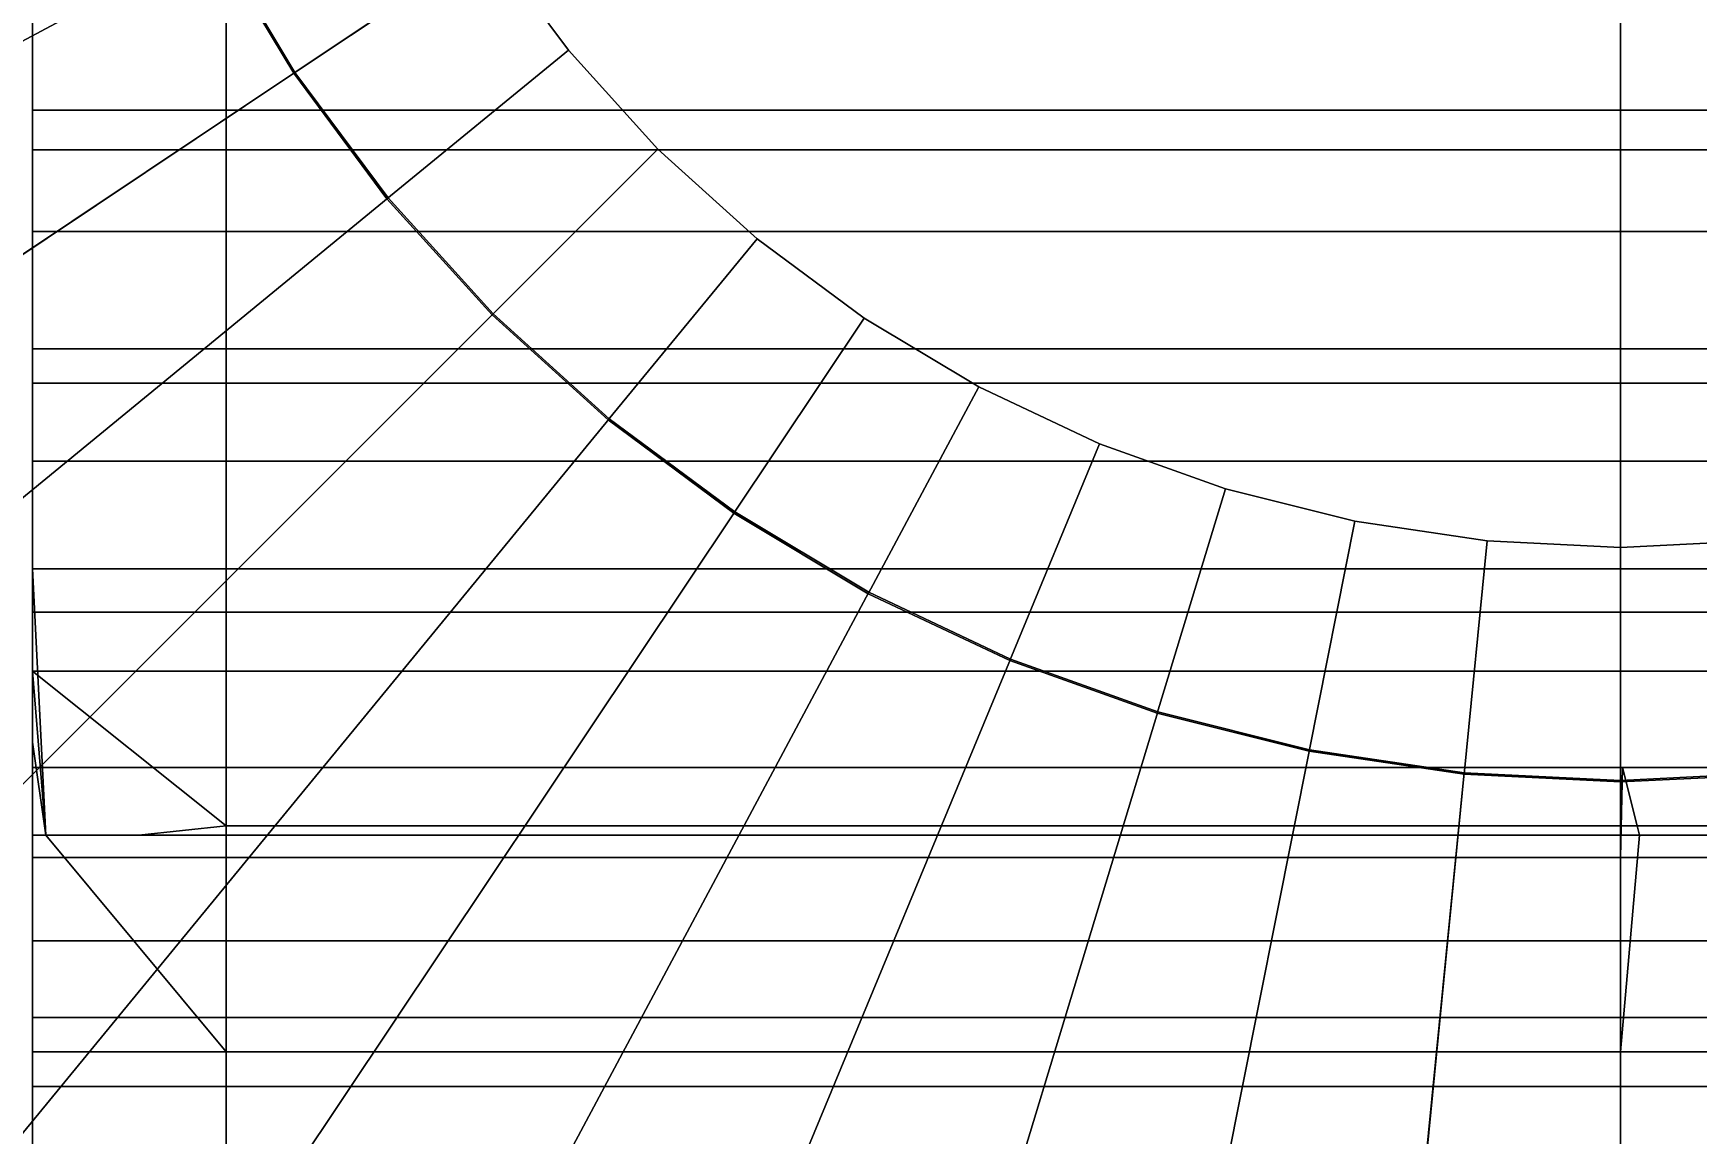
# Model space of a CAD drawing. Header units: millimetres. Extents: x -50 to 55, y -28 to 25.
# Drawn here: x -10.25 to 0.49, y -12.57 to -5.46 of the extents above; entities that cross this region are included whole.
import ezdxf

# ---------------------------------------------------------------- set-up
doc = ezdxf.new("R2010")
doc.units = ezdxf.units.MM
for name, color, linetype in [('BASE', 7, 'Continuous'), ('CIRCOLO_LU', 7, 'Continuous'), ('CIRCOLOINT', 7, 'Continuous')]:
    doc.layers.add(name, color=color, linetype=linetype)
doc.styles.add('Annotative', font='arial.ttf')

msp = doc.modelspace()

# ---------------------------------------------------------------- linework, layer by layer
at = {"layer": 'BASE', "lineweight": 5}
for points, invisible_edges in [([(-23.924, -7.257, -14.002), (-9.847, -2.987, -14.002), (-24.52, -4.877, -14.002)], 2), ([(-9.506, -3.938, -14.002), (-9.847, -2.987, -14.002), (-23.924, -7.257, -14.002)], 12), ([(-23.097, -9.567, -14.002), (-9.506, -3.938, -14.002), (-23.924, -7.257, -14.002)], 2), ([(-9.506, -3.938, -14.002), (-23.097, -9.567, -14.002), (-15.561, -8.318, -14.002)], 12), ([(-9.506, -3.938, -35), (-16.163, -6.695, -35), (-16.742, -5.079, -35)], 12), ([(-16.163, -6.695, -35), (-9.506, -3.938, -35), (-9.075, -4.851, -35)], 12), ([(-9.506, -3.938, -14.002), (-15.561, -8.318, -14.002), (-9.075, -4.851, -14.002)], 1), ([(-9.075, -4.851, -35), (-15.429, -8.247, -35), (-16.163, -6.695, -35)], 12), ([(-8.556, -5.717, -14.002), (-9.075, -4.851, -14.002), (-15.561, -8.318, -14.002)], 12), ([(-15.429, -8.247, -35), (-9.075, -4.851, -35), (-8.556, -5.717, -35)], 12), ([(-8.556, -5.717, -14.002), (-8.556, -5.717, -30), (-9.075, -4.851, -14.002)], 2), ([(-8.556, -5.717, -30), (-9.075, -4.851, -30), (-9.075, -4.851, -14.002)], 12), ([(-8.556, -5.717, -35), (-9.075, -4.851, -35), (-9.075, -4.851, -32)], 12), ([(-8.556, -5.717, -35), (-9.075, -4.851, -32), (-8.556, -5.717, -32)], 1), ([(-8.556, -5.717, -30), (-8.556, -5.717, -32), (-9.075, -4.851, -30)], 2), ([(-8.556, -5.717, -32), (-9.075, -4.851, -32), (-9.075, -4.851, -30)], 12), ([(-15.561, -8.318, -14.002), (-14.671, -9.803, -14.002), (-8.556, -5.717, -14.002)], 12), ([(-8.556, -5.717, -35), (-14.547, -9.72, -35), (-15.429, -8.247, -35)], 12), ([(-7.954, -6.528, -14.002), (-8.556, -5.717, -14.002), (-14.671, -9.803, -14.002)], 12), ([(-14.547, -9.72, -35), (-8.556, -5.717, -35), (-7.954, -6.528, -35)], 12), ([(-7.954, -6.528, -14.002), (-7.954, -6.528, -30), (-8.556, -5.717, -14.002)], 2), ([(-7.954, -6.528, -30), (-8.556, -5.717, -30), (-8.556, -5.717, -14.002)], 12), ([(-7.954, -6.528, -35), (-8.556, -5.717, -35), (-8.556, -5.717, -32)], 12), ([(-7.954, -6.528, -35), (-8.556, -5.717, -32), (-7.954, -6.528, -32)], 1), ([(-7.954, -6.528, -30), (-7.954, -6.528, -32), (-8.556, -5.717, -30)], 2), ([(-7.954, -6.528, -32), (-8.556, -5.717, -32), (-8.556, -5.717, -30)], 12), ([(-14.671, -9.803, -14.002), (-13.64, -11.194, -14.002), (-7.954, -6.528, -14.002)], 12), ([(-7.954, -6.528, -35), (-13.524, -11.099, -35), (-14.547, -9.72, -35)], 12), ([(-7.276, -7.276, -14.002), (-7.954, -6.528, -14.002), (-13.64, -11.194, -14.002)], 12), ([(-13.524, -11.099, -35), (-7.954, -6.528, -35), (-7.276, -7.276, -35)], 12), ([(-7.276, -7.276, -14.002), (-7.276, -7.276, -30), (-7.954, -6.528, -14.002)], 2), ([(-7.276, -7.276, -30), (-7.954, -6.528, -30), (-7.954, -6.528, -14.002)], 12), ([(-7.276, -7.276, -35), (-7.954, -6.528, -35), (-7.954, -6.528, -32)], 12), ([(-7.276, -7.276, -35), (-7.954, -6.528, -32), (-7.276, -7.276, -32)], 1), ([(-7.276, -7.276, -30), (-7.276, -7.276, -32), (-7.954, -6.528, -30)], 2), ([(-7.276, -7.276, -32), (-7.954, -6.528, -32), (-7.954, -6.528, -30)], 12), ([(-13.64, -11.194, -14.002), (-12.477, -12.477, -14.002), (-7.276, -7.276, -14.002)], 12), ([(-7.276, -7.276, -35), (-12.371, -12.371, -35), (-13.524, -11.099, -35)], 12), ([(-6.528, -7.954, -14.002), (-7.276, -7.276, -14.002), (-12.477, -12.477, -14.002)], 12), ([(-12.371, -12.371, -35), (-7.276, -7.276, -35), (-6.528, -7.954, -35)], 12), ([(-6.528, -7.954, -14.002), (-6.528, -7.954, -30), (-7.276, -7.276, -14.002)], 2), ([(-6.528, -7.954, -30), (-7.276, -7.276, -30), (-7.276, -7.276, -14.002)], 12), ([(-6.528, -7.954, -35), (-7.276, -7.276, -35), (-7.276, -7.276, -32)], 12), ([(-6.528, -7.954, -35), (-7.276, -7.276, -32), (-6.528, -7.954, -32)], 1), ([(-6.528, -7.954, -30), (-6.528, -7.954, -32), (-7.276, -7.276, -30)], 2), ([(-6.528, -7.954, -32), (-7.276, -7.276, -32), (-7.276, -7.276, -30)], 12), ([(-12.477, -12.477, -14.002), (-11.194, -13.64, -14.002), (-6.528, -7.954, -14.002)], 12), ([(-6.528, -7.954, -35), (-11.099, -13.524, -35), (-12.371, -12.371, -35)], 12), ([(-6.528, -7.954, -14.002), (-11.194, -13.64, -14.002), (-9.803, -14.671, -14.002)], 12), ([(-11.099, -13.524, -35), (-6.528, -7.954, -35), (-5.717, -8.556, -35)], 12), ([(-6.528, -7.954, -14.002), (-9.803, -14.671, -14.002), (-5.717, -8.556, -14.002)], 1), ([(-5.717, -8.556, -14.002), (-5.717, -8.556, -30), (-6.528, -7.954, -14.002)], 2), ([(-5.717, -8.556, -30), (-6.528, -7.954, -30), (-6.528, -7.954, -14.002)], 12), ([(-5.717, -8.556, -35), (-6.528, -7.954, -35), (-6.528, -7.954, -32)], 12), ([(-5.717, -8.556, -35), (-6.528, -7.954, -32), (-5.717, -8.556, -32)], 1), ([(-5.717, -8.556, -30), (-5.717, -8.556, -32), (-6.528, -7.954, -30)], 2), ([(-5.717, -8.556, -32), (-6.528, -7.954, -32), (-6.528, -7.954, -30)], 12), ([(-5.717, -8.556, -35), (-9.72, -14.547, -35), (-11.099, -13.524, -35)], 12), ([(-5.717, -8.556, -14.002), (-9.803, -14.671, -14.002), (-8.318, -15.561, -14.002)], 12), ([(-9.72, -14.547, -35), (-5.717, -8.556, -35), (-4.851, -9.075, -35)], 12), ([(-5.717, -8.556, -14.002), (-8.318, -15.561, -14.002), (-4.851, -9.075, -14.002)], 1), ([(-4.851, -9.075, -14.002), (-4.851, -9.075, -30), (-5.717, -8.556, -14.002)], 2), ([(-4.851, -9.075, -30), (-5.717, -8.556, -30), (-5.717, -8.556, -14.002)], 12), ([(-4.851, -9.075, -35), (-5.717, -8.556, -35), (-5.717, -8.556, -32)], 12), ([(-4.851, -9.075, -35), (-5.717, -8.556, -32), (-4.851, -9.075, -32)], 1), ([(-4.851, -9.075, -30), (-4.851, -9.075, -32), (-5.717, -8.556, -30)], 2), ([(-4.851, -9.075, -32), (-5.717, -8.556, -32), (-5.717, -8.556, -30)], 12), ([(-4.851, -9.075, -35), (-8.247, -15.429, -35), (-9.72, -14.547, -35)], 12), ([(-4.851, -9.075, -14.002), (-8.318, -15.561, -14.002), (-6.752, -16.302, -14.002)], 12), ([(-8.247, -15.429, -35), (-4.851, -9.075, -35), (-3.938, -9.506, -35)], 12), ([(-4.851, -9.075, -14.002), (-6.752, -16.302, -14.002), (-3.938, -9.506, -14.002)], 1), ([(-3.938, -9.506, -14.002), (-3.938, -9.506, -30), (-4.851, -9.075, -14.002)], 2), ([(-3.938, -9.506, -30), (-4.851, -9.075, -30), (-4.851, -9.075, -14.002)], 12), ([(-3.938, -9.506, -35), (-4.851, -9.075, -35), (-4.851, -9.075, -32)], 12), ([(-3.938, -9.506, -35), (-4.851, -9.075, -32), (-3.938, -9.506, -32)], 1), ([(-3.938, -9.506, -30), (-3.938, -9.506, -32), (-4.851, -9.075, -30)], 2), ([(-3.938, -9.506, -32), (-4.851, -9.075, -32), (-4.851, -9.075, -30)], 12), ([(-3.938, -9.506, -35), (-6.695, -16.163, -35), (-8.247, -15.429, -35)], 12), ([(-3.938, -9.506, -14.002), (-6.752, -16.302, -14.002), (-5.122, -16.885, -14.002)], 12), ([(-6.695, -16.163, -35), (-3.938, -9.506, -35), (-2.987, -9.847, -35)], 12), ([(-3.938, -9.506, -14.002), (-5.122, -16.885, -14.002), (-2.987, -9.847, -14.002)], 1), ([(-2.987, -9.847, -14.002), (-2.987, -9.847, -30), (-3.938, -9.506, -14.002)], 2), ([(-2.987, -9.847, -30), (-3.938, -9.506, -30), (-3.938, -9.506, -14.002)], 12), ([(-2.987, -9.847, -35), (-3.938, -9.506, -35), (-3.938, -9.506, -32)], 12), ([(-2.987, -9.847, -35), (-3.938, -9.506, -32), (-2.987, -9.847, -32)], 1), ([(-2.987, -9.847, -30), (-2.987, -9.847, -32), (-3.938, -9.506, -30)], 2), ([(-2.987, -9.847, -32), (-3.938, -9.506, -32), (-3.938, -9.506, -30)], 12), ([(-2.987, -9.847, -35), (-5.079, -16.742, -35), (-6.695, -16.163, -35)], 12), ([(-2.987, -9.847, -14.002), (-5.122, -16.885, -14.002), (-3.442, -17.306, -14.002)], 12), ([(-5.079, -16.742, -35), (-2.987, -9.847, -35), (-2.007, -10.092, -35)], 12), ([(-2.987, -9.847, -14.002), (-3.442, -17.306, -14.002), (-2.007, -10.092, -14.002)], 1), ([(-2.007, -10.092, -14.002), (-2.007, -10.092, -30), (-2.987, -9.847, -14.002)], 2), ([(-2.007, -10.092, -30), (-2.987, -9.847, -30), (-2.987, -9.847, -14.002)], 12), ([(-2.007, -10.092, -35), (-2.987, -9.847, -35), (-2.987, -9.847, -32)], 12), ([(-2.007, -10.092, -35), (-2.987, -9.847, -32), (-2.007, -10.092, -32)], 1), ([(-2.007, -10.092, -30), (-2.007, -10.092, -32), (-2.987, -9.847, -30)], 2), ([(-2.007, -10.092, -32), (-2.987, -9.847, -32), (-2.987, -9.847, -30)], 12), ([(-2.007, -10.092, -35), (-3.413, -17.159, -35), (-5.079, -16.742, -35)], 12), ([(-2.007, -10.092, -14.002), (-3.442, -17.306, -14.002), (-1.729, -17.56, -14.002)], 12), ([(-3.413, -17.159, -35), (-2.007, -10.092, -35), (-1.009, -10.24, -35)], 12), ([(-1.009, -10.24, -14.002), (-1.009, -10.24, -30), (-2.007, -10.092, -14.002)], 2), ([(-1.009, -10.24, -30), (-2.007, -10.092, -30), (-2.007, -10.092, -14.002)], 12), ([(-1.009, -10.24, -35), (-2.007, -10.092, -35), (-2.007, -10.092, -32)], 12), ([(-1.009, -10.24, -35), (-2.007, -10.092, -32), (-1.009, -10.24, -32)], 1), ([(-1.009, -10.24, -30), (-1.009, -10.24, -32), (-2.007, -10.092, -30)], 2), ([(-1.009, -10.24, -32), (-2.007, -10.092, -32), (-2.007, -10.092, -30)], 12), ([(-2.007, -10.092, -14.002), (-1.729, -17.56, -14.002), (-1.009, -10.24, -14.002)], 1), ([(-1.009, -10.24, -35), (-1.715, -17.411, -35), (-3.413, -17.159, -35)], 12), ([(-1.009, -10.24, -14.002), (-1.729, -17.56, -14.002), (0, -17.645, -14.002)], 12), ([(-1.715, -17.411, -35), (-1.009, -10.24, -35), (0, -10.29, -35)], 12), ([(0, -10.29, -35), (0, -17.495, -35), (-1.715, -17.411, -35)], 12), ([(0, -10.29, -14.002), (0, -10.29, -30), (-1.009, -10.24, -14.002)], 2), ([(0, -10.29, -30), (-1.009, -10.24, -30), (-1.009, -10.24, -14.002)], 12), ([(0, -10.29, -35), (-1.009, -10.24, -35), (-1.009, -10.24, -32)], 12), ([(0, -10.29, -35), (-1.009, -10.24, -32), (0, -10.29, -32)], 1), ([(0, -10.29, -30), (0, -10.29, -32), (-1.009, -10.24, -30)], 2), ([(0, -10.29, -32), (-1.009, -10.24, -32), (-1.009, -10.24, -30)], 12), ([(-1.009, -10.24, -14.002), (0, -17.645, -14.002), (0, -10.29, -14.002)], 1), ([(1.009, -10.24, -14.002), (1.009, -10.24, -30), (0, -10.29, -14.002)], 2), ([(1.009, -10.24, -30), (0, -10.29, -30), (0, -10.29, -14.002)], 12), ([(1.009, -10.24, -35), (0, -10.29, -35), (0, -10.29, -32)], 12), ([(1.009, -10.24, -35), (0, -10.29, -32), (1.009, -10.24, -32)], 1), ([(0, -10.29, -35), (1.009, -10.24, -35), (1.715, -17.411, -35)], 12), ([(1.009, -10.24, -30), (1.009, -10.24, -32), (0, -10.29, -30)], 2), ([(1.009, -10.24, -32), (0, -10.29, -32), (0, -10.29, -30)], 12), ([(0, -17.645, -14.002), (1.729, -17.56, -14.002), (1.009, -10.24, -14.002)], 12), ([(1.009, -10.24, -14.002), (0, -10.29, -14.002), (0, -17.645, -14.002)], 12), ([(1.715, -17.411, -35), (0, -17.495, -35), (0, -10.29, -35)], 12)]:
    msp.add_3dface(points, dxfattribs=dict(at, invisible_edges=invisible_edges))
at = {"layer": 'CIRCOLO_LU', "lineweight": 5}
for points, invisible_edges in [([(-9, -4.685, 24.557), (-10.25, -4.685, 24.557), (-9, -6.217, 24.215)], 2), ([(-10.25, -4.685, 24.557), (-10.25, -6.217, 24.215), (-9, -6.217, 24.215)], 12), ([(0, -6.217, 24.215), (0, -4.685, 24.557), (-9, -4.685, 24.557)], 12), ([(-9, -4.685, 24.557), (-9, -6.217, 24.215), (0, -6.217, 24.215)], 12), ([(9, -4.685, 24.557), (0, -4.685, 24.557), (9, -6.217, 24.215)], 2), ([(0, -4.685, 24.557), (0, -6.217, 24.215), (9, -6.217, 24.215)], 12), ([(-9, -5.961, 12.668), (-10.25, -5.961, 12.668), (-9, -5.154, 13.017)], 2), ([(-10.25, -5.961, 12.668), (-10.25, -5.154, 13.017), (-9, -5.154, 13.017)], 12), ([(0, -5.154, 13.017), (0, -5.961, 12.668), (-9, -5.961, 12.668)], 12), ([(-9, -5.961, 12.668), (-9, -5.154, 13.017), (0, -5.154, 13.017)], 12), ([(9, -5.961, 12.668), (0, -5.961, 12.668), (9, -5.154, 13.017)], 2), ([(0, -5.961, 12.668), (0, -5.154, 13.017), (9, -5.154, 13.017)], 12), ([(-9, -6.745, 12.268), (-10.25, -6.745, 12.268), (-9, -5.961, 12.668)], 2), ([(-10.25, -6.745, 12.268), (-10.25, -5.961, 12.668), (-9, -5.961, 12.668)], 12), ([(0, -5.961, 12.668), (0, -6.745, 12.268), (-9, -6.745, 12.268)], 12), ([(-9, -6.745, 12.268), (-9, -5.961, 12.668), (0, -5.961, 12.668)], 12), ([(9, -6.745, 12.268), (0, -6.745, 12.268), (9, -5.961, 12.668)], 2), ([(0, -6.745, 12.268), (0, -5.961, 12.668), (9, -5.961, 12.668)], 12), ([(-9, -6.217, 24.215), (-10.25, -6.217, 24.215), (-9, -7.725, 23.776)], 2), ([(-10.25, -6.217, 24.215), (-10.25, -7.725, 23.776), (-9, -7.725, 23.776)], 12), ([(0, -7.725, 23.776), (0, -6.217, 24.215), (-9, -6.217, 24.215)], 12), ([(-9, -6.217, 24.215), (-9, -7.725, 23.776), (0, -7.725, 23.776)], 12), ([(9, -6.217, 24.215), (0, -6.217, 24.215), (9, -7.725, 23.776)], 2), ([(0, -6.217, 24.215), (0, -7.725, 23.776), (9, -7.725, 23.776)], 12), ([(-9, -7.502, 11.821), (-10.25, -7.502, 11.821), (-9, -6.745, 12.268)], 2), ([(-10.25, -7.502, 11.821), (-10.25, -6.745, 12.268), (-9, -6.745, 12.268)], 12), ([(0, -6.745, 12.268), (0, -7.502, 11.821), (-9, -7.502, 11.821)], 12), ([(-9, -7.502, 11.821), (-9, -6.745, 12.268), (0, -6.745, 12.268)], 12), ([(9, -7.502, 11.821), (0, -7.502, 11.821), (9, -6.745, 12.268)], 2), ([(0, -7.502, 11.821), (0, -6.745, 12.268), (9, -6.745, 12.268)], 12), ([(-9, -8.229, 11.326), (-10.25, -8.229, 11.326), (-9, -7.502, 11.821)], 2), ([(-10.25, -8.229, 11.326), (-10.25, -7.502, 11.821), (-9, -7.502, 11.821)], 12), ([(0, -7.502, 11.821), (0, -8.229, 11.326), (-9, -8.229, 11.326)], 12), ([(-9, -8.229, 11.326), (-9, -7.502, 11.821), (0, -7.502, 11.821)], 12), ([(9, -8.229, 11.326), (0, -8.229, 11.326), (9, -7.502, 11.821)], 2), ([(0, -8.229, 11.326), (0, -7.502, 11.821), (9, -7.502, 11.821)], 12), ([(-9, -7.725, 23.776), (-10.25, -7.725, 23.776), (-9, -9.203, 23.244)], 2), ([(-10.25, -7.725, 23.776), (-10.25, -9.203, 23.244), (-9, -9.203, 23.244)], 12), ([(0, -9.203, 23.244), (0, -7.725, 23.776), (-9, -7.725, 23.776)], 12), ([(-9, -7.725, 23.776), (-9, -9.203, 23.244), (0, -9.203, 23.244)], 12), ([(9, -7.725, 23.776), (0, -7.725, 23.776), (9, -9.203, 23.244)], 2), ([(0, -7.725, 23.776), (0, -9.203, 23.244), (9, -9.203, 23.244)], 12), ([(-9, -8.924, 10.787), (-10.25, -8.924, 10.787), (-9, -8.229, 11.326)], 2), ([(-10.25, -8.924, 10.787), (-10.25, -8.229, 11.326), (-9, -8.229, 11.326)], 12), ([(0, -8.229, 11.326), (0, -8.924, 10.787), (-9, -8.924, 10.787)], 12), ([(-9, -8.924, 10.787), (-9, -8.229, 11.326), (0, -8.229, 11.326)], 12), ([(9, -8.924, 10.787), (0, -8.924, 10.787), (9, -8.229, 11.326)], 2), ([(0, -8.924, 10.787), (0, -8.229, 11.326), (9, -8.229, 11.326)], 12), ([(-9, -9.584, 10.206), (-10.25, -9.584, 10.206), (-9, -8.924, 10.787)], 2), ([(-10.25, -9.584, 10.206), (-10.25, -8.924, 10.787), (-9, -8.924, 10.787)], 12), ([(-10.164, -10.644, -22.756), (-10.25, -8.924, -13.951), (-10.25, -9.584, -13.951)], 12), ([(-10.25, -8.924, -13.951), (-10.164, -10.644, -22.756), (-10.25, -10.043, -22.756)], 12), ([(0, -8.924, 10.787), (0, -9.584, 10.206), (-9, -9.584, 10.206)], 12), ([(-9, -9.584, 10.206), (-9, -8.924, 10.787), (0, -8.924, 10.787)], 12), ([(9, -9.584, 10.206), (0, -9.584, 10.206), (9, -8.924, 10.787)], 2), ([(0, -9.584, 10.206), (0, -8.924, 10.787), (9, -8.924, 10.787)], 12), ([(-9, -9.203, 23.244), (-10.25, -9.203, 23.244), (-9, -10.644, 22.621)], 2), ([(-10.25, -9.203, 23.244), (-10.25, -10.644, 22.621), (-9, -10.644, 22.621)], 12), ([(0, -10.644, 22.621), (0, -9.203, 23.244), (-9, -9.203, 23.244)], 12), ([(-9, -9.203, 23.244), (-9, -10.644, 22.621), (0, -10.644, 22.621)], 12), ([(9, -9.203, 23.244), (0, -9.203, 23.244), (9, -10.644, 22.621)], 2), ([(0, -9.203, 23.244), (0, -10.644, 22.621), (9, -10.644, 22.621)], 12), ([(-9, -10.206, 9.584), (-10.25, -10.206, 9.584), (-9, -9.584, 10.206)], 2), ([(-10.25, -10.206, 9.584), (-10.25, -9.584, 10.206), (-9, -9.584, 10.206)], 12), ([(-9, -10.584, -12.607), (-10.25, -9.584, -13.951), (-10.25, -10.206, -9.584)], 12), ([(-10.25, -9.584, -13.951), (-9, -10.584, -12.607), (-9.563, -10.644, -22.756)], 12), ([(-9.563, -10.644, -22.756), (-10.163, -10.644, -22.756), (-10.25, -9.584, -13.951)], 12), ([(-10.164, -10.644, -22.756), (-10.25, -9.584, -13.951), (-10.163, -10.644, -22.756)], 1), ([(0, -9.584, 10.206), (0, -10.206, 9.584), (-9, -10.206, 9.584)], 12), ([(-9, -10.206, 9.584), (-9, -9.584, 10.206), (0, -9.584, 10.206)], 12), ([(9, -10.206, 9.584), (0, -10.206, 9.584), (9, -9.584, 10.206)], 2), ([(0, -10.206, 9.584), (0, -9.584, 10.206), (9, -9.584, 10.206)], 12), ([(-10.25, -12.044, -21.908), (-10.25, -10.043, -22.756), (-10.164, -10.644, -22.756)], 12), ([(-9, -10.584, -12.607), (-10.25, -10.206, -9.584), (-9, -10.206, -9.584)], 1), ([(-9, -10.787, 8.924), (-10.25, -10.787, 8.924), (-9, -10.206, 9.584)], 2), ([(-10.25, -10.787, 8.924), (-10.25, -10.206, 9.584), (-9, -10.206, 9.584)], 12), ([(-9, -10.206, -9.584), (-10.25, -10.206, -9.584), (-9, -10.787, -8.924)], 2), ([(-10.25, -10.206, -9.584), (-10.25, -10.787, -8.924), (-9, -10.787, -8.924)], 12), ([(0, -10.206, 9.584), (0, -10.787, 8.924), (-9, -10.787, 8.924)], 12), ([(-9, -10.787, 8.924), (-9, -10.206, 9.584), (0, -10.206, 9.584)], 12), ([(-9, -10.206, -9.584), (-9, -10.787, -8.924), (0, -10.787, -8.924)], 12), ([(-9, -10.206, -9.584), (0, -10.787, -8.924), (0.014, -10.206, -9.63)], 1), ([(0.014, -10.206, -9.63), (0.108, -10.584, -12.627), (-9, -10.584, -12.607)], 12), ([(-9, -10.584, -12.607), (-9, -10.206, -9.584), (0.014, -10.206, -9.63)], 12), ([(9, -10.787, 8.924), (0, -10.787, 8.924), (9, -10.206, 9.584)], 2), ([(0, -10.787, 8.924), (0, -10.206, 9.584), (9, -10.206, 9.584)], 12), ([(0.014, -10.206, -9.63), (0, -10.787, -8.924), (9, -10.787, -8.924)], 12), ([(9.029, -10.206, -9.676), (0.014, -10.206, -9.63), (9, -10.787, -8.924)], 2), ([(0.108, -10.584, -12.627), (0.014, -10.206, -9.63), (9.029, -10.206, -9.676)], 12), ([(9.216, -10.584, -12.648), (0.108, -10.584, -12.627), (9.029, -10.206, -9.676)], 2), ([(0.124, -10.644, -22.756), (-9.563, -10.644, -22.756), (-9, -10.584, -12.607)], 12), ([(0.108, -10.584, -12.627), (0.124, -10.644, -22.756), (-9, -10.584, -12.607)], 2), ([(0.124, -10.644, -22.756), (0.108, -10.584, -12.627), (9.216, -10.584, -12.648)], 12), ([(9.811, -10.644, -22.756), (0.124, -10.644, -22.756), (9.216, -10.584, -12.648)], 2), ([(-9, -10.644, 22.621), (-10.25, -10.644, 22.621), (-9, -12.044, 21.908)], 2), ([(-10.25, -10.644, 22.621), (-10.25, -12.044, 21.908), (-9, -12.044, 21.908)], 12), ([(-10.163, -10.644, -22.756), (-9, -12.044, -21.908), (-10.25, -12.044, -21.908)], 12), ([(-10.163, -10.644, -22.756), (-10.25, -12.044, -21.908), (-10.164, -10.644, -22.756)], 3), ([(-9, -12.044, -21.908), (-10.163, -10.644, -22.756), (-9.563, -10.644, -22.756)], 12), ([(-9, -12.044, -21.908), (-9.563, -10.644, -22.756), (0.124, -10.644, -22.756)], 13), ([(0, -12.044, 21.908), (0, -10.644, 22.621), (-9, -10.644, 22.621)], 12), ([(-9, -10.644, 22.621), (-9, -12.044, 21.908), (0, -12.044, 21.908)], 12), ([(-9, -12.044, -21.908), (0.124, -10.644, -22.756), (0, -12.044, -21.908)], 1), ([(9, -10.644, 22.621), (0, -10.644, 22.621), (9, -12.044, 21.908)], 2), ([(0, -10.644, 22.621), (0, -12.044, 21.908), (9, -12.044, 21.908)], 12), ([(9, -12.044, -21.908), (0, -12.044, -21.908), (0.124, -10.644, -22.756)], 12), ([(9, -12.044, -21.908), (0.124, -10.644, -22.756), (9.811, -10.644, -22.756)], 13), ([(-9, -11.326, 8.229), (-10.25, -11.326, 8.229), (-9, -10.787, 8.924)], 2), ([(-10.25, -11.326, 8.229), (-10.25, -10.787, 8.924), (-9, -10.787, 8.924)], 12), ([(-9, -10.787, -8.924), (-10.25, -10.787, -8.924), (-9, -11.326, -8.229)], 2), ([(-10.25, -10.787, -8.924), (-10.25, -11.326, -8.229), (-9, -11.326, -8.229)], 12), ([(0, -10.787, 8.924), (0, -11.326, 8.229), (-9, -11.326, 8.229)], 12), ([(-9, -11.326, 8.229), (-9, -10.787, 8.924), (0, -10.787, 8.924)], 12), ([(0, -11.326, -8.229), (0, -10.787, -8.924), (-9, -10.787, -8.924)], 12), ([(-9, -10.787, -8.924), (-9, -11.326, -8.229), (0, -11.326, -8.229)], 12), ([(9, -11.326, 8.229), (0, -11.326, 8.229), (9, -10.787, 8.924)], 2), ([(0, -11.326, 8.229), (0, -10.787, 8.924), (9, -10.787, 8.924)], 12), ([(9, -10.787, -8.924), (0, -10.787, -8.924), (9, -11.326, -8.229)], 2), ([(0, -10.787, -8.924), (0, -11.326, -8.229), (9, -11.326, -8.229)], 12), ([(-9, -11.326, -8.229), (-10.25, -11.326, -8.229), (-9, -11.821, -7.502)], 2), ([(-10.25, -11.326, -8.229), (-10.25, -11.821, -7.502), (-9, -11.821, -7.502)], 12), ([(-9, -11.821, 7.502), (-10.25, -11.821, 7.502), (-9, -11.326, 8.229)], 2), ([(-10.25, -11.821, 7.502), (-10.25, -11.326, 8.229), (-9, -11.326, 8.229)], 12), ([(0, -11.326, 8.229), (0, -11.821, 7.502), (-9, -11.821, 7.502)], 12), ([(-9, -11.821, 7.502), (-9, -11.326, 8.229), (0, -11.326, 8.229)], 12), ([(0, -11.821, -7.502), (0, -11.326, -8.229), (-9, -11.326, -8.229)], 12), ([(-9, -11.326, -8.229), (-9, -11.821, -7.502), (0, -11.821, -7.502)], 12), ([(9, -11.821, 7.502), (0, -11.821, 7.502), (0, -11.326, 8.229)], 12), ([(9, -11.821, 7.502), (0, -11.326, 8.229), (9, -11.326, 8.229)], 1), ([(9, -11.326, -8.229), (0, -11.326, -8.229), (9, -11.821, -7.502)], 2), ([(0, -11.326, -8.229), (0, -11.821, -7.502), (9, -11.821, -7.502)], 12), ([(-9, -11.821, -7.502), (-10.25, -11.821, -7.502), (-9, -12.268, -6.745)], 2), ([(-10.25, -11.821, -7.502), (-10.25, -12.268, -6.745), (-9, -12.268, -6.745)], 12), ([(-9, -12.268, 6.745), (-10.25, -12.268, 6.745), (-9, -11.821, 7.502)], 2), ([(-10.25, -12.268, 6.745), (-10.25, -11.821, 7.502), (-9, -11.821, 7.502)], 12), ([(0, -11.821, 7.502), (0, -12.268, 6.745), (-9, -12.268, 6.745)], 12), ([(-9, -12.268, 6.745), (-9, -11.821, 7.502), (0, -11.821, 7.502)], 12), ([(0, -12.268, -6.745), (0, -11.821, -7.502), (-9, -11.821, -7.502)], 12), ([(-9, -11.821, -7.502), (-9, -12.268, -6.745), (0, -12.268, -6.745)], 12), ([(9, -12.268, 6.745), (0, -12.268, 6.745), (0, -11.821, 7.502)], 12), ([(9, -12.268, 6.745), (0, -11.821, 7.502), (9, -11.821, 7.502)], 1), ([(9, -11.821, -7.502), (0, -11.821, -7.502), (0, -12.268, -6.745)], 12), ([(9, -11.821, -7.502), (0, -12.268, -6.745), (9, -12.268, -6.745)], 1), ([(-9, -12.044, 21.908), (-10.25, -12.044, 21.908), (-9, -13.396, 21.108)], 2), ([(-10.25, -12.044, 21.908), (-10.25, -13.396, 21.108), (-9, -13.396, 21.108)], 12), ([(-9, -13.396, -21.108), (-10.25, -13.396, -21.108), (-9, -12.044, -21.908)], 2), ([(-10.25, -13.396, -21.108), (-10.25, -12.044, -21.908), (-9, -12.044, -21.908)], 12), ([(0, -13.396, 21.108), (0, -12.044, 21.908), (-9, -12.044, 21.908)], 12), ([(-9, -12.044, 21.908), (-9, -13.396, 21.108), (0, -13.396, 21.108)], 12), ([(0, -12.044, -21.908), (0, -13.396, -21.108), (-9, -13.396, -21.108)], 12), ([(-9, -13.396, -21.108), (-9, -12.044, -21.908), (0, -12.044, -21.908)], 12), ([(9, -12.044, 21.908), (0, -12.044, 21.908), (9, -13.396, 21.108)], 2), ([(0, -12.044, 21.908), (0, -13.396, 21.108), (9, -13.396, 21.108)], 12), ([(9, -13.396, -21.108), (0, -13.396, -21.108), (9, -12.044, -21.908)], 2), ([(0, -13.396, -21.108), (0, -12.044, -21.908), (9, -12.044, -21.908)], 12), ([(-9, -12.668, 5.961), (-10.25, -12.668, 5.961), (-9, -12.268, 6.745)], 2), ([(-10.25, -12.668, 5.961), (-10.25, -12.268, 6.745), (-9, -12.268, 6.745)], 12), ([(-9, -12.268, -6.745), (-10.25, -12.268, -6.745), (-9, -12.668, -5.961)], 2), ([(-10.25, -12.268, -6.745), (-10.25, -12.668, -5.961), (-9, -12.668, -5.961)], 12), ([(0, -12.268, 6.745), (0, -12.668, 5.961), (-9, -12.668, 5.961)], 12), ([(-9, -12.668, 5.961), (-9, -12.268, 6.745), (0, -12.268, 6.745)], 12), ([(0, -12.668, -5.961), (0, -12.268, -6.745), (-9, -12.268, -6.745)], 12), ([(-9, -12.268, -6.745), (-9, -12.668, -5.961), (0, -12.668, -5.961)], 12), ([(9, -12.668, 5.961), (0, -12.668, 5.961), (9, -12.268, 6.745)], 2), ([(0, -12.668, 5.961), (0, -12.268, 6.745), (9, -12.268, 6.745)], 12), ([(9, -12.268, -6.745), (0, -12.268, -6.745), (9, -12.668, -5.961)], 2), ([(0, -12.268, -6.745), (0, -12.668, -5.961), (9, -12.668, -5.961)], 12)]:
    msp.add_3dface(points, dxfattribs=dict(at, invisible_edges=invisible_edges))
at = {"layer": 'CIRCOLOINT', "lineweight": 13}
for points, invisible_edges in [([(-7.748, -4.141, -16), (-8.564, -5.722, -16), (-9.084, -4.855, -16)], 1), ([(-7.748, -4.141, -14), (-9.084, -4.855, -14), (-8.564, -5.722, -14)], 12), ([(-7.748, -4.141, -16), (-7.305, -4.881, -16), (-8.564, -5.722, -16)], 12), ([(-7.748, -4.141, -14), (-8.564, -5.722, -14), (-7.305, -4.881, -14)], 1), ([(-9.084, -4.855, -14), (-9.084, -4.855, -14.5), (-8.564, -5.722, -14)], 2), ([(-9.084, -4.855, -14.5), (-8.564, -5.722, -14.5), (-8.564, -5.722, -14)], 12), ([(-8.564, -5.722, -14.5), (-9.084, -4.855, -14.5), (-9.084, -4.855, -15)], 12), ([(-9.084, -4.855, -15), (-8.564, -5.722, -15), (-8.564, -5.722, -14.5)], 12), ([(-9.084, -4.855, -15), (-9.084, -4.855, -15.5), (-8.564, -5.722, -15)], 2), ([(-9.084, -4.855, -15.5), (-8.564, -5.722, -15.5), (-8.564, -5.722, -15)], 12), ([(-8.564, -5.722, -15.5), (-9.084, -4.855, -15.5), (-9.084, -4.855, -16)], 12), ([(-9.084, -4.855, -16), (-8.564, -5.722, -16), (-8.564, -5.722, -15.5)], 12), ([(-8.564, -5.722, -16), (-7.305, -4.881, -16), (-6.791, -5.573, -16)], 12), ([(-6.791, -5.573, -14), (-7.305, -4.881, -14), (-8.564, -5.722, -14)], 12), ([(-7.305, -4.881, -14), (-6.791, -5.573, -14), (-6.791, -5.573, -14.5)], 12), ([(-6.791, -5.573, -14.5), (-7.305, -4.881, -14.5), (-7.305, -4.881, -14)], 12), ([(-7.305, -4.881, -14.5), (-6.791, -5.573, -14.5), (-6.791, -5.573, -15)], 12), ([(-6.791, -5.573, -15), (-7.305, -4.881, -15), (-7.305, -4.881, -14.5)], 12), ([(-7.305, -4.881, -15.5), (-6.791, -5.573, -15.5), (-6.791, -5.573, -16)], 12), ([(-6.791, -5.573, -16), (-7.305, -4.881, -16), (-7.305, -4.881, -15.5)], 12), ([(-6.791, -5.573, -15), (-6.791, -5.573, -15.5), (-7.305, -4.881, -15)], 2), ([(-6.791, -5.573, -15.5), (-7.305, -4.881, -15.5), (-7.305, -4.881, -15)], 12), ([(-6.791, -5.573, -16), (-7.962, -6.534, -16), (-8.564, -5.722, -16)], 12), ([(-8.564, -5.722, -14), (-7.962, -6.534, -14), (-6.791, -5.573, -14)], 12), ([(-6.213, -6.213, -14), (-6.791, -5.573, -14), (-7.962, -6.534, -14)], 12), ([(-7.962, -6.534, -16), (-6.791, -5.573, -16), (-6.213, -6.213, -16)], 12), ([(-6.213, -6.213, -14), (-6.213, -6.213, -14.5), (-6.791, -5.573, -14)], 2), ([(-6.213, -6.213, -14.5), (-6.791, -5.573, -14.5), (-6.791, -5.573, -14)], 12), ([(-6.791, -5.573, -14.5), (-6.213, -6.213, -14.5), (-6.213, -6.213, -15)], 12), ([(-6.213, -6.213, -15), (-6.791, -5.573, -15), (-6.791, -5.573, -14.5)], 12), ([(-6.791, -5.573, -15.5), (-6.213, -6.213, -15.5), (-6.213, -6.213, -16)], 12), ([(-6.213, -6.213, -16), (-6.791, -5.573, -16), (-6.791, -5.573, -15.5)], 12), ([(-6.213, -6.213, -15.5), (-6.791, -5.573, -15.5), (-6.791, -5.573, -15)], 12), ([(-6.213, -6.213, -15.5), (-6.791, -5.573, -15), (-6.213, -6.213, -15)], 1), ([(-8.564, -5.722, -14.5), (-7.962, -6.534, -14.5), (-7.962, -6.534, -14)], 12), ([(-8.564, -5.722, -14.5), (-7.962, -6.534, -14), (-8.564, -5.722, -14)], 1), ([(-8.564, -5.722, -15), (-7.962, -6.534, -15), (-7.962, -6.534, -14.5)], 12), ([(-8.564, -5.722, -15), (-7.962, -6.534, -14.5), (-8.564, -5.722, -14.5)], 1), ([(-8.564, -5.722, -16), (-7.962, -6.534, -16), (-7.962, -6.534, -15.5)], 12), ([(-8.564, -5.722, -16), (-7.962, -6.534, -15.5), (-8.564, -5.722, -15.5)], 1), ([(-8.564, -5.722, -15), (-8.564, -5.722, -15.5), (-7.962, -6.534, -15)], 2), ([(-8.564, -5.722, -15.5), (-7.962, -6.534, -15.5), (-7.962, -6.534, -15)], 12), ([(-7.283, -7.283, -14), (-6.213, -6.213, -14), (-7.962, -6.534, -14)], 2), ([(-7.962, -6.534, -16), (-6.213, -6.213, -16), (-7.283, -7.283, -16)], 1), ([(-6.213, -6.213, -16), (-6.534, -7.962, -16), (-7.283, -7.283, -16)], 1), ([(-6.213, -6.213, -14), (-7.283, -7.283, -14), (-6.534, -7.962, -14)], 12), ([(-6.213, -6.213, -16), (-5.573, -6.791, -16), (-6.534, -7.962, -16)], 12), ([(-6.213, -6.213, -14), (-6.534, -7.962, -14), (-5.573, -6.791, -14)], 1), ([(-6.213, -6.213, -14), (-5.573, -6.791, -14), (-5.573, -6.791, -14.5)], 12), ([(-5.573, -6.791, -14.5), (-6.213, -6.213, -14.5), (-6.213, -6.213, -14)], 12), ([(-6.213, -6.213, -14.5), (-5.573, -6.791, -14.5), (-5.573, -6.791, -15)], 12), ([(-5.573, -6.791, -15), (-6.213, -6.213, -15), (-6.213, -6.213, -14.5)], 12), ([(-6.213, -6.213, -15), (-5.573, -6.791, -15), (-5.573, -6.791, -15.5)], 12), ([(-5.573, -6.791, -15.5), (-6.213, -6.213, -15.5), (-6.213, -6.213, -15)], 12), ([(-6.213, -6.213, -15.5), (-5.573, -6.791, -15.5), (-5.573, -6.791, -16)], 12), ([(-5.573, -6.791, -16), (-6.213, -6.213, -16), (-6.213, -6.213, -15.5)], 12), ([(-7.962, -6.534, -14), (-7.962, -6.534, -14.5), (-7.283, -7.283, -14)], 2), ([(-7.962, -6.534, -14.5), (-7.283, -7.283, -14.5), (-7.283, -7.283, -14)], 12), ([(-7.283, -7.283, -14.5), (-7.962, -6.534, -14.5), (-7.962, -6.534, -15)], 12), ([(-7.962, -6.534, -15), (-7.283, -7.283, -15), (-7.283, -7.283, -14.5)], 12), ([(-7.283, -7.283, -15.5), (-7.962, -6.534, -15.5), (-7.962, -6.534, -16)], 12), ([(-7.962, -6.534, -16), (-7.283, -7.283, -16), (-7.283, -7.283, -15.5)], 12), ([(-7.283, -7.283, -15), (-7.962, -6.534, -15), (-7.962, -6.534, -15.5)], 12), ([(-7.962, -6.534, -15.5), (-7.283, -7.283, -15.5), (-7.283, -7.283, -15)], 12), ([(-5.573, -6.791, -16), (-5.722, -8.564, -16), (-6.534, -7.962, -16)], 1), ([(-5.573, -6.791, -14), (-6.534, -7.962, -14), (-5.722, -8.564, -14)], 12), ([(-5.573, -6.791, -16), (-4.881, -7.305, -16), (-5.722, -8.564, -16)], 12), ([(-5.573, -6.791, -14), (-5.722, -8.564, -14), (-4.881, -7.305, -14)], 1), ([(-4.881, -7.305, -15), (-5.573, -6.791, -15), (-5.573, -6.791, -14.5)], 12), ([(-4.881, -7.305, -15), (-5.573, -6.791, -14.5), (-4.881, -7.305, -14.5)], 1), ([(-4.881, -7.305, -14), (-4.881, -7.305, -14.5), (-5.573, -6.791, -14)], 2), ([(-4.881, -7.305, -14.5), (-5.573, -6.791, -14.5), (-5.573, -6.791, -14)], 12), ([(-5.573, -6.791, -15.5), (-4.881, -7.305, -15.5), (-4.881, -7.305, -16)], 12), ([(-4.881, -7.305, -16), (-5.573, -6.791, -16), (-5.573, -6.791, -15.5)], 12), ([(-4.881, -7.305, -15), (-4.881, -7.305, -15.5), (-5.573, -6.791, -15)], 2), ([(-4.881, -7.305, -15.5), (-5.573, -6.791, -15.5), (-5.573, -6.791, -15)], 12), ([(-6.534, -7.962, -14.5), (-7.283, -7.283, -14.5), (-7.283, -7.283, -15)], 12), ([(-7.283, -7.283, -15), (-6.534, -7.962, -15), (-6.534, -7.962, -14.5)], 12), ([(-7.283, -7.283, -14.5), (-6.534, -7.962, -14.5), (-6.534, -7.962, -14)], 12), ([(-7.283, -7.283, -14.5), (-6.534, -7.962, -14), (-7.283, -7.283, -14)], 1), ([(-7.283, -7.283, -16), (-6.534, -7.962, -16), (-6.534, -7.962, -15.5)], 12), ([(-7.283, -7.283, -16), (-6.534, -7.962, -15.5), (-7.283, -7.283, -15.5)], 1), ([(-7.283, -7.283, -15.5), (-6.534, -7.962, -15.5), (-6.534, -7.962, -15)], 12), ([(-7.283, -7.283, -15.5), (-6.534, -7.962, -15), (-7.283, -7.283, -15)], 1), ([(-5.722, -8.564, -16), (-4.881, -7.305, -16), (-4.141, -7.748, -16)], 12), ([(-4.141, -7.748, -14), (-4.881, -7.305, -14), (-5.722, -8.564, -14)], 12), ([(-4.881, -7.305, -14), (-4.141, -7.748, -14), (-4.141, -7.748, -14.5)], 12), ([(-4.141, -7.748, -14.5), (-4.881, -7.305, -14.5), (-4.881, -7.305, -14)], 12), ([(-4.881, -7.305, -14.5), (-4.141, -7.748, -14.5), (-4.141, -7.748, -15)], 12), ([(-4.141, -7.748, -15), (-4.881, -7.305, -15), (-4.881, -7.305, -14.5)], 12), ([(-4.881, -7.305, -15.5), (-4.141, -7.748, -15.5), (-4.141, -7.748, -16)], 12), ([(-4.141, -7.748, -16), (-4.881, -7.305, -16), (-4.881, -7.305, -15.5)], 12), ([(-4.141, -7.748, -15), (-4.141, -7.748, -15.5), (-4.881, -7.305, -15)], 2), ([(-4.141, -7.748, -15.5), (-4.881, -7.305, -15.5), (-4.881, -7.305, -15)], 12), ([(-4.141, -7.748, -16), (-4.855, -9.084, -16), (-5.722, -8.564, -16)], 12), ([(-5.722, -8.564, -14), (-4.855, -9.084, -14), (-4.141, -7.748, -14)], 12), ([(-3.362, -8.117, -14), (-4.141, -7.748, -14), (-4.855, -9.084, -14)], 12), ([(-4.855, -9.084, -16), (-4.141, -7.748, -16), (-3.362, -8.117, -16)], 12), ([(-3.362, -8.117, -14), (-3.362, -8.117, -14.5), (-4.141, -7.748, -14)], 2), ([(-3.362, -8.117, -14.5), (-4.141, -7.748, -14.5), (-4.141, -7.748, -14)], 12), ([(-4.141, -7.748, -14.5), (-3.362, -8.117, -14.5), (-3.362, -8.117, -15)], 12), ([(-3.362, -8.117, -15), (-4.141, -7.748, -15), (-4.141, -7.748, -14.5)], 12), ([(-4.141, -7.748, -15.5), (-3.362, -8.117, -15.5), (-3.362, -8.117, -16)], 12), ([(-3.362, -8.117, -16), (-4.141, -7.748, -16), (-4.141, -7.748, -15.5)], 12), ([(-3.362, -8.117, -15.5), (-4.141, -7.748, -15.5), (-4.141, -7.748, -15)], 12), ([(-3.362, -8.117, -15.5), (-4.141, -7.748, -15), (-3.362, -8.117, -15)], 1), ([(-6.534, -7.962, -14), (-6.534, -7.962, -14.5), (-5.722, -8.564, -14)], 2), ([(-6.534, -7.962, -14.5), (-5.722, -8.564, -14.5), (-5.722, -8.564, -14)], 12), ([(-5.722, -8.564, -14.5), (-6.534, -7.962, -14.5), (-6.534, -7.962, -15)], 12), ([(-6.534, -7.962, -15), (-5.722, -8.564, -15), (-5.722, -8.564, -14.5)], 12), ([(-6.534, -7.962, -15), (-6.534, -7.962, -15.5), (-5.722, -8.564, -15)], 2), ([(-6.534, -7.962, -15.5), (-5.722, -8.564, -15.5), (-5.722, -8.564, -15)], 12), ([(-5.722, -8.564, -15.5), (-6.534, -7.962, -15.5), (-6.534, -7.962, -16)], 12), ([(-6.534, -7.962, -16), (-5.722, -8.564, -16), (-5.722, -8.564, -15.5)], 12), ([(-3.942, -9.516, -14), (-3.362, -8.117, -14), (-4.855, -9.084, -14)], 2), ([(-4.855, -9.084, -16), (-3.362, -8.117, -16), (-3.942, -9.516, -16)], 1), ([(-3.362, -8.117, -16), (-2.99, -9.856, -16), (-3.942, -9.516, -16)], 1), ([(-3.362, -8.117, -14), (-3.942, -9.516, -14), (-2.99, -9.856, -14)], 12), ([(-3.362, -8.117, -16), (-2.55, -8.407, -16), (-2.99, -9.856, -16)], 12), ([(-3.362, -8.117, -14), (-2.99, -9.856, -14), (-2.55, -8.407, -14)], 1), ([(-3.362, -8.117, -14), (-2.55, -8.407, -14), (-2.55, -8.407, -14.5)], 12), ([(-2.55, -8.407, -14.5), (-3.362, -8.117, -14.5), (-3.362, -8.117, -14)], 12), ([(-3.362, -8.117, -14.5), (-2.55, -8.407, -14.5), (-2.55, -8.407, -15)], 12), ([(-2.55, -8.407, -15), (-3.362, -8.117, -15), (-3.362, -8.117, -14.5)], 12), ([(-3.362, -8.117, -15), (-2.55, -8.407, -15), (-2.55, -8.407, -15.5)], 12), ([(-2.55, -8.407, -15.5), (-3.362, -8.117, -15.5), (-3.362, -8.117, -15)], 12), ([(-3.362, -8.117, -15.5), (-2.55, -8.407, -15.5), (-2.55, -8.407, -16)], 12), ([(-2.55, -8.407, -16), (-3.362, -8.117, -16), (-3.362, -8.117, -15.5)], 12), ([(-2.55, -8.407, -16), (-2.009, -10.101, -16), (-2.99, -9.856, -16)], 1), ([(-2.55, -8.407, -14), (-2.99, -9.856, -14), (-2.009, -10.101, -14)], 12), ([(-1.714, -8.616, -15), (-2.55, -8.407, -15), (-2.55, -8.407, -14.5)], 12), ([(-1.714, -8.616, -15), (-2.55, -8.407, -14.5), (-1.714, -8.616, -14.5)], 1), ([(-1.714, -8.616, -14), (-1.714, -8.616, -14.5), (-2.55, -8.407, -14)], 2), ([(-1.714, -8.616, -14.5), (-2.55, -8.407, -14.5), (-2.55, -8.407, -14)], 12), ([(-2.55, -8.407, -15.5), (-1.714, -8.616, -15.5), (-1.714, -8.616, -16)], 12), ([(-1.714, -8.616, -16), (-2.55, -8.407, -16), (-2.55, -8.407, -15.5)], 12), ([(-1.714, -8.616, -15), (-1.714, -8.616, -15.5), (-2.55, -8.407, -15)], 2), ([(-1.714, -8.616, -15.5), (-2.55, -8.407, -15.5), (-2.55, -8.407, -15)], 12), ([(-2.55, -8.407, -16), (-1.714, -8.616, -16), (-2.009, -10.101, -16)], 12), ([(-2.55, -8.407, -14), (-2.009, -10.101, -14), (-1.714, -8.616, -14)], 1), ([(-5.722, -8.564, -14.5), (-4.855, -9.084, -14.5), (-4.855, -9.084, -14)], 12), ([(-5.722, -8.564, -14.5), (-4.855, -9.084, -14), (-5.722, -8.564, -14)], 1), ([(-5.722, -8.564, -15), (-4.855, -9.084, -15), (-4.855, -9.084, -14.5)], 12), ([(-5.722, -8.564, -15), (-4.855, -9.084, -14.5), (-5.722, -8.564, -14.5)], 1), ([(-5.722, -8.564, -16), (-4.855, -9.084, -16), (-4.855, -9.084, -15.5)], 12), ([(-5.722, -8.564, -16), (-4.855, -9.084, -15.5), (-5.722, -8.564, -15.5)], 1), ([(-5.722, -8.564, -15), (-5.722, -8.564, -15.5), (-4.855, -9.084, -15)], 2), ([(-5.722, -8.564, -15.5), (-4.855, -9.084, -15.5), (-4.855, -9.084, -15)], 12), ([(-2.009, -10.101, -16), (-1.714, -8.616, -16), (-0.861, -8.743, -16)], 12), ([(-0.861, -8.743, -14), (-1.714, -8.616, -14), (-2.009, -10.101, -14)], 12), ([(-1.714, -8.616, -14), (-0.861, -8.743, -14), (-0.861, -8.743, -14.5)], 12), ([(-0.861, -8.743, -14.5), (-1.714, -8.616, -14.5), (-1.714, -8.616, -14)], 12), ([(-1.714, -8.616, -14.5), (-0.861, -8.743, -14.5), (-0.861, -8.743, -15)], 12), ([(-0.861, -8.743, -15), (-1.714, -8.616, -15), (-1.714, -8.616, -14.5)], 12), ([(-1.714, -8.616, -15.5), (-0.861, -8.743, -15.5), (-0.861, -8.743, -16)], 12), ([(-0.861, -8.743, -16), (-1.714, -8.616, -16), (-1.714, -8.616, -15.5)], 12), ([(-0.861, -8.743, -15), (-0.861, -8.743, -15.5), (-1.714, -8.616, -15)], 2), ([(-0.861, -8.743, -15.5), (-1.714, -8.616, -15.5), (-1.714, -8.616, -15)], 12), ([(-0.861, -8.743, -16), (-1.009, -10.25, -16), (-2.009, -10.101, -16)], 12), ([(-2.009, -10.101, -14), (-1.009, -10.25, -14), (-0.861, -8.743, -14)], 12), ([(0, -8.786, -14), (-0.861, -8.743, -14), (-1.009, -10.25, -14)], 12), ([(-1.009, -10.25, -16), (-0.861, -8.743, -16), (0, -8.786, -16)], 12), ([(0, -10.3, -14), (0, -8.786, -14), (-1.009, -10.25, -14)], 2), ([(-1.009, -10.25, -16), (0, -8.786, -16), (0, -10.3, -16)], 1), ([(0, -8.786, -14), (0, -8.786, -14.5), (-0.861, -8.743, -14)], 2), ([(0, -8.786, -14.5), (-0.861, -8.743, -14.5), (-0.861, -8.743, -14)], 12), ([(-0.861, -8.743, -14.5), (0, -8.786, -14.5), (0, -8.786, -15)], 12), ([(0, -8.786, -15), (-0.861, -8.743, -15), (-0.861, -8.743, -14.5)], 12), ([(-0.861, -8.743, -15.5), (0, -8.786, -15.5), (0, -8.786, -16)], 12), ([(0, -8.786, -16), (-0.861, -8.743, -16), (-0.861, -8.743, -15.5)], 12), ([(0, -8.786, -15.5), (-0.861, -8.743, -15.5), (-0.861, -8.743, -15)], 12), ([(0, -8.786, -15.5), (-0.861, -8.743, -15), (0, -8.786, -15)], 1), ([(0, -8.786, -16), (0.861, -8.743, -16), (1.009, -10.25, -16)], 12), ([(1.009, -10.25, -14), (0.861, -8.743, -14), (0, -8.786, -14)], 12), ([(0, -8.786, -14), (0.861, -8.743, -14), (0.861, -8.743, -14.5)], 12), ([(0.861, -8.743, -14.5), (0, -8.786, -14.5), (0, -8.786, -14)], 12), ([(0, -8.786, -14.5), (0.861, -8.743, -14.5), (0.861, -8.743, -15)], 12), ([(0.861, -8.743, -15), (0, -8.786, -15), (0, -8.786, -14.5)], 12), ([(0, -8.786, -15), (0.861, -8.743, -15), (0.861, -8.743, -15.5)], 12), ([(0.861, -8.743, -15.5), (0, -8.786, -15.5), (0, -8.786, -15)], 12), ([(0, -8.786, -15.5), (0.861, -8.743, -15.5), (0.861, -8.743, -16)], 12), ([(0.861, -8.743, -16), (0, -8.786, -16), (0, -8.786, -15.5)], 12), ([(0, -8.786, -16), (1.009, -10.25, -16), (0, -10.3, -16)], 1), ([(0, -10.3, -14), (1.009, -10.25, -14), (0, -8.786, -14)], 2), ([(-4.855, -9.084, -14), (-4.855, -9.084, -14.5), (-3.942, -9.516, -14)], 2), ([(-4.855, -9.084, -14.5), (-3.942, -9.516, -14.5), (-3.942, -9.516, -14)], 12), ([(-3.942, -9.516, -14.5), (-4.855, -9.084, -14.5), (-4.855, -9.084, -15)], 12), ([(-4.855, -9.084, -15), (-3.942, -9.516, -15), (-3.942, -9.516, -14.5)], 12), ([(-3.942, -9.516, -15.5), (-4.855, -9.084, -15.5), (-4.855, -9.084, -16)], 12), ([(-4.855, -9.084, -16), (-3.942, -9.516, -16), (-3.942, -9.516, -15.5)], 12), ([(-3.942, -9.516, -15), (-4.855, -9.084, -15), (-4.855, -9.084, -15.5)], 12), ([(-4.855, -9.084, -15.5), (-3.942, -9.516, -15.5), (-3.942, -9.516, -15)], 12), ([(-2.99, -9.856, -14.5), (-3.942, -9.516, -14.5), (-3.942, -9.516, -15)], 12), ([(-3.942, -9.516, -15), (-2.99, -9.856, -15), (-2.99, -9.856, -14.5)], 12), ([(-3.942, -9.516, -14.5), (-2.99, -9.856, -14.5), (-2.99, -9.856, -14)], 12), ([(-3.942, -9.516, -14.5), (-2.99, -9.856, -14), (-3.942, -9.516, -14)], 1), ([(-3.942, -9.516, -16), (-2.99, -9.856, -16), (-2.99, -9.856, -15.5)], 12), ([(-3.942, -9.516, -16), (-2.99, -9.856, -15.5), (-3.942, -9.516, -15.5)], 1), ([(-3.942, -9.516, -15.5), (-2.99, -9.856, -15.5), (-2.99, -9.856, -15)], 12), ([(-3.942, -9.516, -15.5), (-2.99, -9.856, -15), (-3.942, -9.516, -15)], 1), ([(-2.99, -9.856, -14), (-2.99, -9.856, -14.5), (-2.009, -10.101, -14)], 2), ([(-2.99, -9.856, -14.5), (-2.009, -10.101, -14.5), (-2.009, -10.101, -14)], 12), ([(-2.009, -10.101, -14.5), (-2.99, -9.856, -14.5), (-2.99, -9.856, -15)], 12), ([(-2.99, -9.856, -15), (-2.009, -10.101, -15), (-2.009, -10.101, -14.5)], 12), ([(-2.99, -9.856, -15), (-2.99, -9.856, -15.5), (-2.009, -10.101, -15)], 2), ([(-2.99, -9.856, -15.5), (-2.009, -10.101, -15.5), (-2.009, -10.101, -15)], 12), ([(-2.009, -10.101, -15.5), (-2.99, -9.856, -15.5), (-2.99, -9.856, -16)], 12), ([(-2.99, -9.856, -16), (-2.009, -10.101, -16), (-2.009, -10.101, -15.5)], 12), ([(-2.009, -10.101, -14.5), (-1.009, -10.25, -14.5), (-1.009, -10.25, -14)], 12), ([(-2.009, -10.101, -14.5), (-1.009, -10.25, -14), (-2.009, -10.101, -14)], 1), ([(-2.009, -10.101, -15), (-1.009, -10.25, -15), (-1.009, -10.25, -14.5)], 12), ([(-2.009, -10.101, -15), (-1.009, -10.25, -14.5), (-2.009, -10.101, -14.5)], 1), ([(-2.009, -10.101, -16), (-1.009, -10.25, -16), (-1.009, -10.25, -15.5)], 12), ([(-2.009, -10.101, -16), (-1.009, -10.25, -15.5), (-2.009, -10.101, -15.5)], 1), ([(-2.009, -10.101, -15), (-2.009, -10.101, -15.5), (-1.009, -10.25, -15)], 2), ([(-2.009, -10.101, -15.5), (-1.009, -10.25, -15.5), (-1.009, -10.25, -15)], 12), ([(-1.009, -10.25, -14), (-1.009, -10.25, -14.5), (0, -10.3, -14)], 2), ([(-1.009, -10.25, -14.5), (0, -10.3, -14.5), (0, -10.3, -14)], 12), ([(0, -10.3, -14.5), (-1.009, -10.25, -14.5), (-1.009, -10.25, -15)], 12), ([(-1.009, -10.25, -15), (0, -10.3, -15), (0, -10.3, -14.5)], 12), ([(0, -10.3, -15.5), (-1.009, -10.25, -15.5), (-1.009, -10.25, -16)], 12), ([(-1.009, -10.25, -16), (0, -10.3, -16), (0, -10.3, -15.5)], 12), ([(0, -10.3, -15), (-1.009, -10.25, -15), (-1.009, -10.25, -15.5)], 12), ([(-1.009, -10.25, -15.5), (0, -10.3, -15.5), (0, -10.3, -15)], 12), ([(1.009, -10.25, -14.5), (0, -10.3, -14.5), (0, -10.3, -15)], 12), ([(0, -10.3, -15), (1.009, -10.25, -15), (1.009, -10.25, -14.5)], 12), ([(0, -10.3, -14.5), (1.009, -10.25, -14.5), (1.009, -10.25, -14)], 12), ([(0, -10.3, -14.5), (1.009, -10.25, -14), (0, -10.3, -14)], 1), ([(0, -10.3, -16), (1.009, -10.25, -16), (1.009, -10.25, -15.5)], 12), ([(0, -10.3, -16), (1.009, -10.25, -15.5), (0, -10.3, -15.5)], 1), ([(0, -10.3, -15.5), (1.009, -10.25, -15.5), (1.009, -10.25, -15)], 12), ([(0, -10.3, -15.5), (1.009, -10.25, -15), (0, -10.3, -15)], 1)]:
    msp.add_3dface(points, dxfattribs=dict(at, invisible_edges=invisible_edges))

# ---------------------------------------------------------------- texts
at = {"extrusion": (1, 1.79988e-16, -1.33263e-16), "style": 'Annotative'}
msp.add_text('VISTA    ', height=6.4872, dxfattribs=at).set_placement((-28.526, 53.286))

doc.saveas('drawing.dxf')
